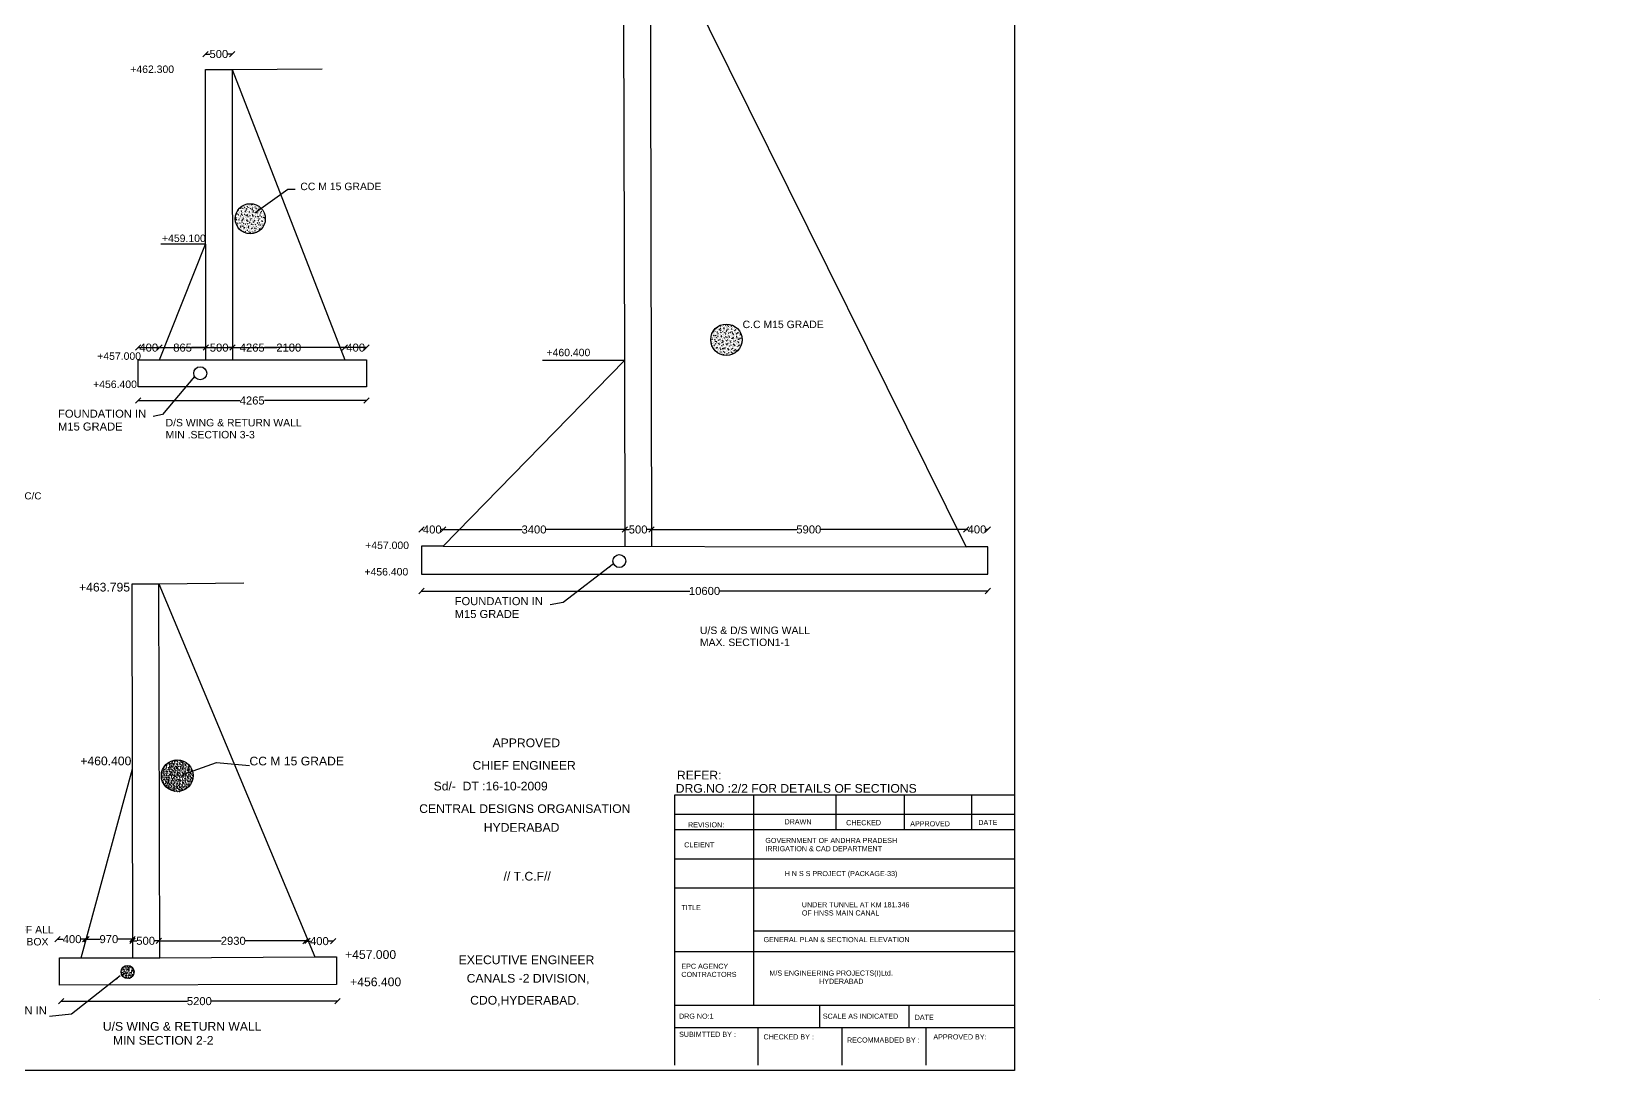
# Model space of a CAD drawing. Header units: metres. Extents: x 6750 to 74674, y 4354 to 36883.
# Drawn here: x 45380 to 74674, y 4354 to 23764 of the extents above; entities that cross this region are included whole.
import ezdxf

# ---------------------------------------------------------------- set-up
doc = ezdxf.new("R2010")
doc.units = ezdxf.units.M
doc.header["$MEASUREMENT"] = 0
doc.layers.add('DRAWING', color=2, linetype='Continuous')
doc.layers.add('TEXT', color=255, linetype='Continuous')
doc.styles.get("Standard").update_dxf_attribs({"font": 'arial.ttf'})
doc.dimstyles.get("Standard").update_dxf_attribs({"dimtxt": 150, "dimasz": 100, "dimexe": 0.18, "dimexo": 0.0625, "dimgap": 0.09, "dimtad": 0, "dimtih": 1, "dimtoh": 1, "dimdec": 0, "dimzin": 0, "dimdsep": 46, "dimtxsty": 'Standard', "dimblk": 'OBLIQUE', "dimcen": 0, "dimse1": 1, "dimse2": 1, "dimadec": 0, "dimazin": 0, "dimtfac": 1, "dimtdec": 0, "dimtofl": 0, "dimtmove": 0, "dimatfit": 3, "dimfxl": 1, "dimtolj": 1, "dimtzin": 0, "dimarcsym": 0})
pattern_1 = [(50, (0, 0), (71.72602, -6.275213), [7.5, -82.5]), (355, (0, 0), (-13.87513, 75.21921), [6, -66]), (100.45144, (5.98, -0.52), (57.850885, 68.944), [6.37402, -70.11421]), (46.1842, (0, 20), (106.72413, -16.55193), [11.25, -123.75]), (96.63564, (8.89, 18.62), (93.4662, 97.41186), [9.56103, -105.17138]), (351.18416, (0, 20), (93.4662, 97.41186), [9, -99]), (21, (10, 15), (59.690705, -40.26189), [7.5, -82.5]), (326, (10, 15), (24.33153, 72.515005), [6, -66]), (71.45144, (14.974, 11.645), (84.02224, 32.253115), [6.37402, -70.11421]), (37.5, (0, 0), (1.215986, 33.289385), [0, -65.2, 0, -67, 0, -66.25]), (7.5, (0, 0), (26.306954, 39.441171), [0, -38.2, 0, -63.7, 0, -25.25]), (327.5, (-22.3, 0), (53.382244, -2.255487), [0, -25, 0, -78, 0, -103.5]), (317.5, (-32.3, 0), (58.318617, 10.010498), [0, -32.5, 0, -51.8, 0, -73.5])]

# ---------------------------------------------------------------- blocks, each defined once
blk = doc.blocks.new('_Oblique')
at = {"color": 0, "linetype": 'ByBlock', "lineweight": -2}
blk.add_line((-0.5, -0.5), (0.5, 0.5), dxfattribs=at)
blk = doc.blocks.new('*D45')
at = {"layer": 'Defpoints', "color": 0, "transparency": 16777216}
for p in [(49132, 23341), (48633, 23052), (49132, 23052)]:
    blk.add_point(p, dxfattribs=at)
at = {"layer": 'TEXT', "color": 0, "lineweight": -2, "transparency": 16777216}
for p, q in [((48633, 23341), (48717, 23341)), ((49132, 23341), (49048, 23341))]:
    blk.add_line(p, q, dxfattribs=at)
at = {"layer": 'TEXT', "color": 0, "lineweight": -2, "transparency": 16777216, "xscale": 100, "yscale": 100, "zscale": 100, "rotation": 180}
blk.add_blockref('_Oblique', (48633, 23341), dxfattribs=at)
at = {"layer": 'TEXT', "color": 0, "lineweight": -2, "transparency": 16777216, "xscale": 100, "yscale": 100, "zscale": 100}
blk.add_blockref('_Oblique', (49132, 23341), dxfattribs=at)
at = {"layer": 'TEXT', "color": 0, "transparency": 16777216, "insert": (48882, 23341), "char_height": 150, "attachment_point": 5}
blk.add_mtext('\\A1;500', dxfattribs=at)
blk = doc.blocks.new('*D46')
at = {"layer": 'Defpoints', "color": 0, "transparency": 16777216}
for p in [(47373, 17627), (47773, 17857), (47773, 17627)]:
    blk.add_point(p, dxfattribs=at)
at = {"layer": 'TEXT', "color": 0, "lineweight": -2, "transparency": 16777216}
for p, q in [((47373, 17857), (47404, 17857)), ((47773, 17857), (47741, 17857))]:
    blk.add_line(p, q, dxfattribs=at)
at = {"layer": 'TEXT', "color": 0, "lineweight": -2, "transparency": 16777216, "xscale": 100, "yscale": 100, "zscale": 100, "rotation": 180}
blk.add_blockref('_Oblique', (47373, 17857), dxfattribs=at)
at = {"layer": 'TEXT', "color": 0, "lineweight": -2, "transparency": 16777216, "xscale": 100, "yscale": 100, "zscale": 100}
blk.add_blockref('_Oblique', (47773, 17857), dxfattribs=at)
at = {"layer": 'TEXT', "color": 0, "transparency": 16777216, "insert": (47573, 17857), "char_height": 150, "attachment_point": 5}
blk.add_mtext('\\A1;400', dxfattribs=at)
blk = doc.blocks.new('*D47')
at = {"layer": 'Defpoints', "color": 0, "transparency": 16777216}
for p in [(47773, 17627), (48638, 17857), (48638, 17627)]:
    blk.add_point(p, dxfattribs=at)
at = {"layer": 'TEXT', "color": 0, "lineweight": -2, "transparency": 16777216}
for p, q in [((47773, 17857), (48039, 17857)), ((48638, 17857), (48372, 17857))]:
    blk.add_line(p, q, dxfattribs=at)
at = {"layer": 'TEXT', "color": 0, "lineweight": -2, "transparency": 16777216, "xscale": 100, "yscale": 100, "zscale": 100, "rotation": 180}
blk.add_blockref('_Oblique', (47773, 17857), dxfattribs=at)
at = {"layer": 'TEXT', "color": 0, "lineweight": -2, "transparency": 16777216, "xscale": 100, "yscale": 100, "zscale": 100}
blk.add_blockref('_Oblique', (48638, 17857), dxfattribs=at)
at = {"layer": 'TEXT', "color": 0, "transparency": 16777216, "insert": (48205, 17857), "char_height": 150, "attachment_point": 5}
blk.add_mtext('\\A1;865', dxfattribs=at)
blk = doc.blocks.new('*D48')
at = {"layer": 'Defpoints', "color": 0, "transparency": 16777216}
for p in [(48638, 17627), (49138, 17857), (49138, 17627)]:
    blk.add_point(p, dxfattribs=at)
at = {"layer": 'TEXT', "color": 0, "lineweight": -2, "transparency": 16777216}
for p, q in [((48638, 17857), (48722, 17857)), ((49138, 17857), (49053, 17857))]:
    blk.add_line(p, q, dxfattribs=at)
at = {"layer": 'TEXT', "color": 0, "lineweight": -2, "transparency": 16777216, "xscale": 100, "yscale": 100, "zscale": 100, "rotation": 180}
blk.add_blockref('_Oblique', (48638, 17857), dxfattribs=at)
at = {"layer": 'TEXT', "color": 0, "lineweight": -2, "transparency": 16777216, "xscale": 100, "yscale": 100, "zscale": 100}
blk.add_blockref('_Oblique', (49138, 17857), dxfattribs=at)
at = {"layer": 'TEXT', "color": 0, "transparency": 16777216, "insert": (48888, 17857), "char_height": 150, "attachment_point": 5}
blk.add_mtext('\\A1;500', dxfattribs=at)
blk = doc.blocks.new('*D49')
at = {"layer": 'Defpoints', "color": 0, "transparency": 16777216}
for p in [(49138, 17627), (51238, 17857), (51238, 17627)]:
    blk.add_point(p, dxfattribs=at)
at = {"layer": 'TEXT', "color": 0, "lineweight": -2, "transparency": 16777216}
for p, q in [((49138, 17857), (49963, 17857)), ((51238, 17857), (50413, 17857))]:
    blk.add_line(p, q, dxfattribs=at)
at = {"layer": 'TEXT', "color": 0, "lineweight": -2, "transparency": 16777216, "xscale": 100, "yscale": 100, "zscale": 100, "rotation": 180}
blk.add_blockref('_Oblique', (49138, 17857), dxfattribs=at)
at = {"layer": 'TEXT', "color": 0, "lineweight": -2, "transparency": 16777216, "xscale": 100, "yscale": 100, "zscale": 100}
blk.add_blockref('_Oblique', (51238, 17857), dxfattribs=at)
at = {"layer": 'TEXT', "color": 0, "transparency": 16777216, "insert": (50188, 17857), "char_height": 150, "attachment_point": 5}
blk.add_mtext('\\A1;2100', dxfattribs=at)
blk = doc.blocks.new('*D50')
at = {"layer": 'Defpoints', "color": 0, "transparency": 16777216}
for p in [(51238, 17627), (51638, 17857), (51638, 17627)]:
    blk.add_point(p, dxfattribs=at)
at = {"layer": 'TEXT', "color": 0, "lineweight": -2, "transparency": 16777216}
for p, q in [((51238, 17857), (51269, 17857)), ((51638, 17857), (51606, 17857))]:
    blk.add_line(p, q, dxfattribs=at)
at = {"layer": 'TEXT', "color": 0, "lineweight": -2, "transparency": 16777216, "xscale": 100, "yscale": 100, "zscale": 100, "rotation": 180}
blk.add_blockref('_Oblique', (51238, 17857), dxfattribs=at)
at = {"layer": 'TEXT', "color": 0, "lineweight": -2, "transparency": 16777216, "xscale": 100, "yscale": 100, "zscale": 100}
blk.add_blockref('_Oblique', (51638, 17857), dxfattribs=at)
at = {"layer": 'TEXT', "color": 0, "transparency": 16777216, "insert": (51438, 17857), "char_height": 150, "attachment_point": 5}
blk.add_mtext('\\A1;400', dxfattribs=at)
blk = doc.blocks.new('*D51')
at = {"layer": 'Defpoints', "color": 0, "transparency": 16777216}
for p in [(47373, 17857), (51638, 17627), (47373, 17125)]:
    blk.add_point(p, dxfattribs=at)
at = {"layer": 'TEXT', "color": 0, "lineweight": -2, "transparency": 16777216}
for p, q in [((47373, 17857), (49278, 17857)), ((51638, 17857), (49733, 17857))]:
    blk.add_line(p, q, dxfattribs=at)
at = {"layer": 'TEXT', "color": 0, "lineweight": -2, "transparency": 16777216, "xscale": 100, "yscale": 100, "zscale": 100, "rotation": 180}
blk.add_blockref('_Oblique', (47373, 17857), dxfattribs=at)
at = {"layer": 'TEXT', "color": 0, "lineweight": -2, "transparency": 16777216, "xscale": 100, "yscale": 100, "zscale": 100}
blk.add_blockref('_Oblique', (51638, 17857), dxfattribs=at)
at = {"layer": 'TEXT', "color": 0, "transparency": 16777216, "insert": (49505, 17857), "char_height": 150, "attachment_point": 5}
blk.add_mtext('\\A1;4265', dxfattribs=at)
blk = doc.blocks.new('*D52')
at = {"layer": 'Defpoints', "color": 0, "transparency": 16777216}
for p in [(47373, 17125), (51638, 17125), (51638, 16869)]:
    blk.add_point(p, dxfattribs=at)
at = {"layer": 'TEXT', "color": 0, "lineweight": -2, "transparency": 16777216}
for p, q in [((47373, 16869), (49278, 16869)), ((51638, 16869), (49733, 16869))]:
    blk.add_line(p, q, dxfattribs=at)
at = {"layer": 'TEXT', "color": 0, "lineweight": -2, "transparency": 16777216, "xscale": 100, "yscale": 100, "zscale": 100, "rotation": 180}
blk.add_blockref('_Oblique', (47373, 16869), dxfattribs=at)
at = {"layer": 'TEXT', "color": 0, "lineweight": -2, "transparency": 16777216, "xscale": 100, "yscale": 100, "zscale": 100}
blk.add_blockref('_Oblique', (51638, 16869), dxfattribs=at)
at = {"layer": 'TEXT', "color": 0, "transparency": 16777216, "insert": (49505, 16869), "char_height": 150, "attachment_point": 5}
blk.add_mtext('\\A1;4265', dxfattribs=at)
blk = doc.blocks.new('*D54')
at = {"layer": 'Defpoints', "color": 0, "transparency": 16777216}
for p in [(53072, 14460), (52666, 14147), (53072, 14147)]:
    blk.add_point(p, dxfattribs=at)
at = {"layer": 'TEXT', "color": 0, "lineweight": -2, "transparency": 16777216}
for p, q in [((52666, 14460), (52700, 14460)), ((53072, 14460), (53038, 14460))]:
    blk.add_line(p, q, dxfattribs=at)
at = {"layer": 'TEXT', "color": 0, "lineweight": -2, "transparency": 16777216, "xscale": 100, "yscale": 100, "zscale": 100, "rotation": 180}
blk.add_blockref('_Oblique', (52666, 14460), dxfattribs=at)
at = {"layer": 'TEXT', "color": 0, "lineweight": -2, "transparency": 16777216, "xscale": 100, "yscale": 100, "zscale": 100}
blk.add_blockref('_Oblique', (53072, 14460), dxfattribs=at)
at = {"layer": 'TEXT', "color": 0, "transparency": 16777216, "insert": (52869, 14460), "char_height": 150, "attachment_point": 5}
blk.add_mtext('\\A1;400', dxfattribs=at)
blk = doc.blocks.new('*D55')
at = {"layer": 'Defpoints', "color": 0, "transparency": 16777216}
for p in [(53072, 14460), (56465, 14466), (56465, 14460)]:
    blk.add_point(p, dxfattribs=at)
at = {"layer": 'TEXT', "color": 0, "lineweight": -2, "transparency": 16777216}
for p, q in [((53072, 14460), (54545, 14460)), ((56465, 14460), (54993, 14460))]:
    blk.add_line(p, q, dxfattribs=at)
at = {"layer": 'TEXT', "color": 0, "lineweight": -2, "transparency": 16777216, "xscale": 100, "yscale": 100, "zscale": 100, "rotation": 180}
blk.add_blockref('_Oblique', (53072, 14460), dxfattribs=at)
at = {"layer": 'TEXT', "color": 0, "lineweight": -2, "transparency": 16777216, "xscale": 100, "yscale": 100, "zscale": 100}
blk.add_blockref('_Oblique', (56465, 14460), dxfattribs=at)
at = {"layer": 'TEXT', "color": 0, "transparency": 16777216, "insert": (54769, 14460), "char_height": 150, "attachment_point": 5}
blk.add_mtext('\\A1;3400', dxfattribs=at)
blk = doc.blocks.new('*D56')
at = {"layer": 'Defpoints', "color": 0, "transparency": 16777216}
for p in [(56465, 14460), (56963, 14461), (56963, 14460)]:
    blk.add_point(p, dxfattribs=at)
at = {"layer": 'TEXT', "color": 0, "lineweight": -2, "transparency": 16777216}
for p, q in [((56465, 14460), (56549, 14460)), ((56963, 14460), (56880, 14460))]:
    blk.add_line(p, q, dxfattribs=at)
at = {"layer": 'TEXT', "color": 0, "lineweight": -2, "transparency": 16777216, "xscale": 100, "yscale": 100, "zscale": 100, "rotation": 180}
blk.add_blockref('_Oblique', (56465, 14460), dxfattribs=at)
at = {"layer": 'TEXT', "color": 0, "lineweight": -2, "transparency": 16777216, "xscale": 100, "yscale": 100, "zscale": 100}
blk.add_blockref('_Oblique', (56963, 14460), dxfattribs=at)
at = {"layer": 'TEXT', "color": 0, "transparency": 16777216, "insert": (56714, 14460), "char_height": 150, "attachment_point": 5}
blk.add_mtext('\\A1;500', dxfattribs=at)
blk = doc.blocks.new('*D57')
at = {"layer": 'Defpoints', "color": 0, "transparency": 16777216}
for p in [(56963, 14461), (62841, 14461), (62841, 14461)]:
    blk.add_point(p, dxfattribs=at)
at = {"layer": 'TEXT', "color": 0, "lineweight": -2, "transparency": 16777216}
for p, q in [((56963, 14461), (59678, 14461)), ((62841, 14461), (60126, 14461))]:
    blk.add_line(p, q, dxfattribs=at)
at = {"layer": 'TEXT', "color": 0, "lineweight": -2, "transparency": 16777216, "xscale": 100, "yscale": 100, "zscale": 100, "rotation": 180}
blk.add_blockref('_Oblique', (56963, 14461), dxfattribs=at)
at = {"layer": 'TEXT', "color": 0, "lineweight": -2, "transparency": 16777216, "xscale": 100, "yscale": 100, "zscale": 100}
blk.add_blockref('_Oblique', (62841, 14461), dxfattribs=at)
at = {"layer": 'TEXT', "color": 0, "transparency": 16777216, "insert": (59902, 14461), "char_height": 150, "attachment_point": 5}
blk.add_mtext('\\A1;5900', dxfattribs=at)
blk = doc.blocks.new('*D58')
at = {"layer": 'Defpoints', "color": 0, "transparency": 16777216}
for p in [(62841, 14461), (63245, 14461), (63245, 14461)]:
    blk.add_point(p, dxfattribs=at)
at = {"layer": 'TEXT', "color": 0, "lineweight": -2, "transparency": 16777216}
for p, q in [((62841, 14461), (62875, 14461)), ((63245, 14461), (63212, 14461))]:
    blk.add_line(p, q, dxfattribs=at)
at = {"layer": 'TEXT', "color": 0, "lineweight": -2, "transparency": 16777216, "xscale": 100, "yscale": 100, "zscale": 100, "rotation": 180}
blk.add_blockref('_Oblique', (62841, 14461), dxfattribs=at)
at = {"layer": 'TEXT', "color": 0, "lineweight": -2, "transparency": 16777216, "xscale": 100, "yscale": 100, "zscale": 100}
blk.add_blockref('_Oblique', (63245, 14461), dxfattribs=at)
at = {"layer": 'TEXT', "color": 0, "transparency": 16777216, "insert": (63043, 14461), "char_height": 150, "attachment_point": 5}
blk.add_mtext('\\A1;400', dxfattribs=at)
blk = doc.blocks.new('*D59')
at = {"layer": 'Defpoints', "color": 0, "transparency": 16777216}
for p in [(52666, 13626), (63245, 13626), (63245, 13312)]:
    blk.add_point(p, dxfattribs=at)
at = {"layer": 'TEXT', "color": 0, "lineweight": -2, "transparency": 16777216}
for p, q in [((52666, 13312), (57680, 13312)), ((63245, 13312), (58230, 13312))]:
    blk.add_line(p, q, dxfattribs=at)
at = {"layer": 'TEXT', "color": 0, "lineweight": -2, "transparency": 16777216, "xscale": 100, "yscale": 100, "zscale": 100, "rotation": 180}
blk.add_blockref('_Oblique', (52666, 13312), dxfattribs=at)
at = {"layer": 'TEXT', "color": 0, "lineweight": -2, "transparency": 16777216, "xscale": 100, "yscale": 100, "zscale": 100}
blk.add_blockref('_Oblique', (63245, 13312), dxfattribs=at)
at = {"layer": 'TEXT', "color": 0, "transparency": 16777216, "insert": (57955, 13312), "char_height": 150, "attachment_point": 5}
blk.add_mtext('\\A1;10600', dxfattribs=at)
blk = doc.blocks.new('*D90')
at = {"layer": 'Defpoints', "color": 0, "transparency": 16777216}
for p in [(45870, 6766), (46412, 6809), (46412, 6766)]:
    blk.add_point(p, dxfattribs=at)
at = {"layer": 'TEXT', "color": 0, "lineweight": -2, "transparency": 16777216}
for p, q in [((45870, 6809), (45973, 6809)), ((46412, 6809), (46310, 6809))]:
    blk.add_line(p, q, dxfattribs=at)
at = {"layer": 'TEXT', "color": 0, "lineweight": -2, "transparency": 16777216, "xscale": 100, "yscale": 100, "zscale": 100, "rotation": 180}
blk.add_blockref('_Oblique', (45870, 6809), dxfattribs=at)
at = {"layer": 'TEXT', "color": 0, "lineweight": -2, "transparency": 16777216, "xscale": 100, "yscale": 100, "zscale": 100}
blk.add_blockref('_Oblique', (46412, 6809), dxfattribs=at)
at = {"layer": 'TEXT', "color": 0, "transparency": 16777216, "insert": (46141, 6809), "char_height": 150, "attachment_point": 5}
blk.add_mtext('\\A1;400', dxfattribs=at)
blk = doc.blocks.new('*D91')
at = {"layer": 'Defpoints', "color": 0, "transparency": 16777216}
for p in [(46388, 6803), (47269, 6809), (47269, 6803)]:
    blk.add_point(p, dxfattribs=at)
at = {"layer": 'TEXT', "color": 0, "lineweight": -2, "transparency": 16777216}
for p, q in [((46388, 6809), (46663, 6809)), ((47269, 6809), (46994, 6809))]:
    blk.add_line(p, q, dxfattribs=at)
at = {"layer": 'TEXT', "color": 0, "lineweight": -2, "transparency": 16777216, "xscale": 100, "yscale": 100, "zscale": 100, "rotation": 180}
blk.add_blockref('_Oblique', (46388, 6809), dxfattribs=at)
at = {"layer": 'TEXT', "color": 0, "lineweight": -2, "transparency": 16777216, "xscale": 100, "yscale": 100, "zscale": 100}
blk.add_blockref('_Oblique', (47269, 6809), dxfattribs=at)
at = {"layer": 'TEXT', "color": 0, "transparency": 16777216, "insert": (46828, 6809), "char_height": 150, "attachment_point": 5}
blk.add_mtext('\\A1;970', dxfattribs=at)
blk = doc.blocks.new('*D92')
at = {"layer": 'Defpoints', "color": 0, "transparency": 16777216}
for p in [(47269, 6809), (47762, 6809), (47762, 6778)]:
    blk.add_point(p, dxfattribs=at)
at = {"layer": 'TEXT', "color": 0, "lineweight": -2, "transparency": 16777216}
for p, q in [((47269, 6778), (47350, 6778)), ((47762, 6778), (47681, 6778))]:
    blk.add_line(p, q, dxfattribs=at)
at = {"layer": 'TEXT', "color": 0, "lineweight": -2, "transparency": 16777216, "xscale": 100, "yscale": 100, "zscale": 100, "rotation": 180}
blk.add_blockref('_Oblique', (47269, 6778), dxfattribs=at)
at = {"layer": 'TEXT', "color": 0, "lineweight": -2, "transparency": 16777216, "xscale": 100, "yscale": 100, "zscale": 100}
blk.add_blockref('_Oblique', (47762, 6778), dxfattribs=at)
at = {"layer": 'TEXT', "color": 0, "transparency": 16777216, "insert": (47515, 6778), "char_height": 150, "attachment_point": 5}
blk.add_mtext('\\A1;500', dxfattribs=at)
blk = doc.blocks.new('*D93')
at = {"layer": 'Defpoints', "color": 0, "transparency": 16777216}
for p in [(47762, 6778), (50541, 6778), (50541, 6778)]:
    blk.add_point(p, dxfattribs=at)
at = {"layer": 'TEXT', "color": 0, "lineweight": -2, "transparency": 16777216}
for p, q in [((47762, 6778), (48926, 6778)), ((50541, 6778), (49376, 6778))]:
    blk.add_line(p, q, dxfattribs=at)
at = {"layer": 'TEXT', "color": 0, "lineweight": -2, "transparency": 16777216, "xscale": 100, "yscale": 100, "zscale": 100, "rotation": 180}
blk.add_blockref('_Oblique', (47762, 6778), dxfattribs=at)
at = {"layer": 'TEXT', "color": 0, "lineweight": -2, "transparency": 16777216, "xscale": 100, "yscale": 100, "zscale": 100}
blk.add_blockref('_Oblique', (50541, 6778), dxfattribs=at)
at = {"layer": 'TEXT', "color": 0, "transparency": 16777216, "insert": (49151, 6778), "char_height": 150, "attachment_point": 5}
blk.add_mtext('\\A1;2930', dxfattribs=at)
blk = doc.blocks.new('*D94')
at = {"layer": 'Defpoints', "color": 0, "transparency": 16777216}
for p in [(50501, 6790), (51019, 6790), (51019, 6772)]:
    blk.add_point(p, dxfattribs=at)
at = {"layer": 'TEXT', "color": 0, "lineweight": -2, "transparency": 16777216}
for p, q in [((50501, 6772), (50592, 6772)), ((51019, 6772), (50929, 6772))]:
    blk.add_line(p, q, dxfattribs=at)
at = {"layer": 'TEXT', "color": 0, "lineweight": -2, "transparency": 16777216, "xscale": 100, "yscale": 100, "zscale": 100, "rotation": 180}
blk.add_blockref('_Oblique', (50501, 6772), dxfattribs=at)
at = {"layer": 'TEXT', "color": 0, "lineweight": -2, "transparency": 16777216, "xscale": 100, "yscale": 100, "zscale": 100}
blk.add_blockref('_Oblique', (51019, 6772), dxfattribs=at)
at = {"layer": 'TEXT', "color": 0, "transparency": 16777216, "insert": (50760, 6772), "char_height": 150, "attachment_point": 5}
blk.add_mtext('\\A1;400', dxfattribs=at)
blk = doc.blocks.new('*D95')
at = {"layer": 'Defpoints', "color": 0, "transparency": 16777216}
for p in [(45939, 5663), (45939, 5651), (51096, 5663)]:
    blk.add_point(p, dxfattribs=at)
at = {"layer": 'TEXT', "color": 0, "lineweight": -2, "transparency": 16777216}
for p, q in [((45939, 5651), (48294, 5651)), ((51096, 5651), (48741, 5651))]:
    blk.add_line(p, q, dxfattribs=at)
at = {"layer": 'TEXT', "color": 0, "lineweight": -2, "transparency": 16777216, "xscale": 100, "yscale": 100, "zscale": 100, "rotation": 180}
blk.add_blockref('_Oblique', (45939, 5651), dxfattribs=at)
at = {"layer": 'TEXT', "color": 0, "lineweight": -2, "transparency": 16777216, "xscale": 100, "yscale": 100, "zscale": 100}
blk.add_blockref('_Oblique', (51096, 5651), dxfattribs=at)
at = {"layer": 'TEXT', "color": 0, "transparency": 16777216, "insert": (48518, 5651), "char_height": 150, "attachment_point": 5}
blk.add_mtext('\\A1;5200', dxfattribs=at)

msp = doc.modelspace()

# ---------------------------------------------------------------- hatches: boundary and pattern name
at = {"layer": 'TEXT'}
h = msp.add_hatch(dxfattribs=at)
h.set_pattern_fill('AR-CONC', color=256, scale=10)
h.set_pattern_definition(pattern_1)
h.paths.add_polyline_path([(49187.3, 20264.4, 1), (49750.3, 20264.4, 1)])
h = msp.add_hatch(dxfattribs=at)
h.set_pattern_fill('AR-CONC', color=256, scale=10)
h.set_pattern_definition(pattern_1)
h.paths.add_polyline_path([(58654.8, 18005.2, 1), (58070.3, 18005.2, 1)])
h = msp.add_hatch(dxfattribs=at)
h.set_pattern_fill('AR-CONC', color=256, scale=10)
h.set_pattern_definition(pattern_1)
h.paths.add_polyline_path([(48401.4, 9863.1, 1), (47808, 9863.1, 1)])
h = msp.add_hatch(dxfattribs=at)
h.set_pattern_fill('AR-CONC', color=256, scale=10)
h.set_pattern_definition(pattern_1)
h.paths.add_polyline_path([(47300.7, 6196.9, 1), (47054.9, 6196.9, 1)])

# ---------------------------------------------------------------- linework, layer by layer
at = {"layer": 'DRAWING'}
for points in [[(63744.8, 9497.5), (57392.6, 9497.5), (57392.6, 4455.9)], [(58871.2, 9497.5), (58871.2, 5573.6)], [(57392.6, 9141.4), (63744.8, 9141.4)], [(57392.6, 8855.1), (63744.8, 8855.1)], [(57392.6, 8308.1), (63744.8, 8308.1)], [(57392.6, 7765.7), (63744.8, 7765.7)], [(58871.2, 6965.8), (63744.8, 6965.8)], [(57392.6, 6578), (63744.8, 6578)], [(57392.6, 5573.6), (63744.8, 5573.6)], [(60106.2, 5161.7), (60106.2, 5573.6)], [(61770.2, 5573.6), (61770.2, 5161.7)], [(57392.6, 5161.7), (63744.8, 5161.7)], [(58950.1, 5161.7), (58950.1, 4455.9)], [(60518.2, 5161.7), (60518.2, 4455.9)], [(62091.2, 5161.7), (62091.2, 4455.9)]]:
    msp.add_lwpolyline(points, dxfattribs=at)
at = {"layer": 'TEXT'}
msp.add_lwpolyline([(19010.9, 36883), (63744.8, 36883), (63744.8, 4353.9), (19010.9, 4353.9)], close=True, dxfattribs=at)
for points in [[(56436.1, 26050.1), (56460, 17617.4), (53072.2, 14146.8), (52665.8, 14146.8), (52665.8, 13625.5), (63245, 13625.5), (63245, 14140), (62843.4, 14140), (56939.4, 26048.8), (56436.1, 26047.4)], [(56939.4, 26048.8), (56963.4, 14146.3)], [(47772.9, 17627.1), (48633.1, 19787.7), (48633.1, 23052.2), (49131.7, 23052.2), (51237.9, 17627.1)], [(49131.7, 23052.2), (50812.9, 23062.7)], [(49131.7, 23052.2), (49137.9, 17627.1)], [(48633.1, 19787.7), (47799.1, 19787.7)], [(48633.1, 19787.7), (48633.1, 17627.1)], [(47372.9, 17627.1), (47772.9, 17627.1), (48637.9, 17627.1), (49137.9, 17627.1), (51237.9, 17627.1), (51637.9, 17627.1), (51637.9, 17125.3), (47372.9, 17125.3), (47372.9, 17627.1)], [(56460, 17617.4), (54926.6, 17617.4)], [(56460, 17617.4), (56466, 14148.2)], [(53072.2, 14146.8), (62843.4, 14140)], [(47263.3, 13447.3), (47760.9, 13447.3), (50678, 6477.1), (51082.2, 6477.1), (51082.2, 5963.2), (45904.2, 5950.9), (45904.2, 6458.8), (46307.8, 6458.8), (47272.5, 9991.9), (47263.3, 13447.3)], [(47760.9, 13447.3), (49351.9, 13462.9)], [(47777.8, 6458.8), (47760.9, 13447.3)], [(47277.8, 6458.8), (47272.5, 9991.9)], [(60407.8, 9497.5), (60407.8, 8859.9)], [(61680.4, 9497.5), (61680.4, 8859.9)], [(62943.4, 9497.5), (62943.4, 8859.9)], [(46307.8, 6458.8), (47277.8, 6458.8), (47777.8, 6458.8), (50678, 6477.1)]]:
    msp.add_lwpolyline(points, dxfattribs=at)
for centre, radius in [((49468.8, 20264.4), 281.5), ((58362.6, 18005.2), 292.2), ((48533.9, 17378), 121.6), ((56362.5, 13870.7), 120.3), ((48104.7, 9863.1), 296.7), ((47177.8, 6196.9), 122.9)]:
    msp.add_circle(centre, radius, dxfattribs=at)

# ---------------------------------------------------------------- texts
at = {"layer": 'DRAWING'}
for s, height, p in [('REVISION:', 95.51, (57646.8, 8897.1)), ('DRAWN', 95.51, (59448.6, 8954)), ('CHECKED', 95.51, (60599, 8937.2)), ('APPROVED', 95.51, (61796.6, 8916.7)), ('DATE', 95.51, (63068.9, 8940.7)), ('CLEIENT', 95.51, (57574.3, 8523.5)), ('GOVERNMENT OF ANDHRA PRADESH ', 95.509, (59090.6, 8605.2)), ('IRRIGATION & CAD DEPARTMENT  ', 95.509, (59090.6, 8451.7)), ('H N S S PROJECT (PACKAGE-33)', 95.509, (59451.6, 7987.1)), ('TITLE', 95.51, (57522, 7351.5)), ('OF HNSS MAIN CANAL', 95.509, (59772.5, 7251.3)), ('UNDER TUNNEL AT KM 181.346', 95.509, (59772.5, 7404.7)), ('GENERAL PLAN & SECTIONAL ELEVATION ', 95.509, (59055.7, 6753.8)), ('CONTRACTORS', 95.509, (57522, 6102.8)), ('EPC AGENCY', 95.51, (57522, 6256.2)), ('M/S ENGINEERING PROJECTS(I)Ltd.', 95.509, (59166.7, 6128.4)), ('                         HYDERABAD', 95.509, (59166.7, 5975)), ('DRG NO:1', 95.51, (57478.2, 5323.7)), ('SCALE AS INDICATED', 95.509, (60164.6, 5323.4)), ('DATE', 95.51, (61880.5, 5301.9)), ('SUBIMTTED BY :', 95.509, (57479.6, 4985.1)), ('CHECKED BY :', 95.509, (59055.6, 4936.7)), ('APPROVED BY:', 95.509, (62229.2, 4936.7)), ('RECOMMABDED BY :', 95.509, (60615.5, 4877.6))]:
    msp.add_text(s, height=height, dxfattribs=at).set_placement(p)
at = {"layer": 'TEXT'}
for s, height, p in [('+462.300', 139.45, (47228.4, 22987.2)), ('CC M 15 GRADE ', 139.446, (50403.8, 20798.8)), ('+459.100', 139.45, (47820.2, 19830.1)), ('C.C M15 GRADE', 139.446, (58665.4, 18222)), ('+457.000', 139.45, (46610.9, 17629.7)), ('+460.400', 139.45, (55002.9, 17696.9)), ('+456.400', 139.45, (46533.9, 17103.6)), ('FOUNDATION IN', 149.461, (45878.4, 16549.1)), ('M15 GRADE', 149.46, (45878.4, 16309)), ('D/S WING & RETURN WALL ', 139.446, (47887.2, 16386.6)), ('MIN .SECTION 3-3 ', 139.446, (47887.2, 16162.5)), ('20Ø @ 110 C/C', 132.311, (44251.5, 15022.6)), ('+457.000', 139.45, (51616.7, 14095.9)), ('+456.400', 139.45, (51602.2, 13601.6)), ('+463.795', 162.43, (46271, 13302.6)), ('FOUNDATION IN', 149.461, (53287.8, 13047.7)), ('M15 GRADE', 149.46, (53287.8, 12807.6)), ('U/S & D/S WING WALL ', 139.446, (57868.8, 12507.7)), ('MAX. SECTION1-1', 139.446, (57868.8, 12283.7)), ('APPROVED ', 162.43, (53995.8, 10395.1)), ('+460.400', 162.43, (46295.2, 10056.9)), ('CC M 15 GRADE', 162.429, (49453.9, 10054.7)), ('CHIEF ENGINEER', 162.429, (53620.8, 9973.6)), ('Sd/-  DT :16-10-2009', 162.429, (52894.3, 9587.3)), ('DRG.NO :2/2 FOR DETAILS OF SECTIONS ', 162.429, (57416.9, 9544.4)), ('REFER:', 162.43, (57439.4, 9791.8)), ('CENTRAL DESIGNS ORGANISATION', 162.429, (52624.7, 9165.8)), ('HYDERABAD', 162.43, (53831.8, 8814.6)), ('// T.C.F//', 162.43, (54200.4, 7903.9)), ('RCC CUT OFF ALL', 139.446, (44076.3, 6916.4)), ('ROUND THE BOX', 139.446, (44076.3, 6692.4)), ('+457.000', 162.43, (51240.8, 6440.7)), ('EXECUTIVE ENGINEER', 162.429, (53362.2, 6342.3)), ('CANALS -2 DIVISION,', 162.429, (53511.6, 5997.2)), ('+456.400', 162.43, (51335.3, 5930.6)), ('CDO,HYDERABAD.', 162.429, (53577, 5586.8)), ('SD/-DT.16-10-2009', 1.532, (74655.6, 5688.3)), ('FOUNDATION IN', 149.461, (44022.9, 5402.5)), ('U/S WING & RETURN WALL', 162.429, (46715.6, 5099.5)), ('   MIN SECTION 2-2', 162.429, (46715.6, 4838.5))]:
    msp.add_text(s, height=height, dxfattribs=at).set_placement(p)

# ---------------------------------------------------------------- dimensions: what is measured, and where the dimension line sits
for base, p1, p2, text, picture, middle in [((49131.7, 23340.5), (48633.1, 23052.2), (49131.7, 23052.2), '500', '*D45', (48882.4, 23340.5)), ((53072.2, 14459.8), (52665.8, 14146.8), (53072.2, 14146.8), '400', '*D54', (52869, 14459.8)), ((56465.4, 14459.8), (53072.2, 14459.8), (56465.4, 14465.6), '3400', '*D55', (54768.8, 14459.8)), ((56962.8, 14459.8), (56465.4, 14459.8), (56962.8, 14460.8), '500', '*D56', (56714.1, 14459.8)), ((62841.3, 14460.8), (56962.8, 14460.8), (62841.3, 14460.8), '5900', '*D57', (59902, 14460.8)), ((63245, 14460.8), (62841.3, 14460.8), (63245, 14460.8), '400', '*D58', (63043.1, 14460.8)), ((63245, 13311.9), (52665.8, 13625.5), (63245, 13625.5), '10600', '*D59', (57955.4, 13311.9)), ((46412.2, 6809), (45870, 6765.9), (46412.2, 6765.9), '400', '*D90', (46141.1, 6809)), ((47268.7, 6809), (46387.6, 6802.9), (47268.7, 6802.9), '970', '*D91', (46828.2, 6809)), ((47761.7, 6778.2), (47268.7, 6809), (47761.7, 6809), '500', '*D92', (47515.2, 6778.2)), ((50540.7, 6778.2), (47761.7, 6778.2), (50540.7, 6778.2), '2930', '*D93', (49151.2, 6778.2)), ((51018.9, 6771.8), (50501.3, 6790.3), (51018.9, 6790.3), '400', '*D94', (50760.1, 6771.8)), ((45938.8, 5650.8), (51096.3, 5663.1), (45938.8, 5663.1), '5200', '*D95', (48517.5, 5650.8))]:
    dim = msp.add_linear_dim(base=base, p1=p1, p2=p2, text=text, dimstyle='Standard', dxfattribs=at)
    dim.commit()
    dim.dimension.update_dxf_attribs({"geometry": picture, "text_midpoint": middle})
for base, p1, p2, picture, middle in [((47772.9, 17856.8), (47372.9, 17627.1), (47772.9, 17627.1), '*D46', (47572.9, 17856.8)), ((51637.9, 16868.6), (47372.9, 17125.3), (51637.9, 17125.3), '*D52', (49505.4, 16868.6))]:
    dim = msp.add_linear_dim(base=base, p1=p1, p2=p2, dimstyle='Standard', dxfattribs=at)
    dim.commit()
    dim.dimension.update_dxf_attribs({"geometry": picture, "text_midpoint": middle})
for base, p1, p2, picture, middle in [((47372.9, 17856.8), (51637.9, 17627.1), (47372.9, 17125.3), '*D51', (49505.4, 17856.8)), ((48637.9, 17856.8), (47772.9, 17627.1), (48637.9, 17627.1), '*D47', (48205.4, 17856.8)), ((49137.9, 17856.8), (48637.9, 17627.1), (49137.9, 17627.1), '*D48', (48887.9, 17856.8)), ((51237.9, 17856.8), (49137.9, 17627.1), (51237.9, 17627.1), '*D49', (50187.9, 17856.8)), ((51637.9, 17856.8), (51237.9, 17627.1), (51637.9, 17627.1), '*D50', (51437.9, 17856.8))]:
    dim = msp.add_linear_dim(base=base, p1=p1, p2=p2, dimstyle='Standard', override={"dimtmove": 1}, dxfattribs=at)
    dim.commit()
    dim.dimension.update_dxf_attribs({"geometry": picture, "text_midpoint": middle})

# ---------------------------------------------------------------- leaders
for points in [[(49554.8, 20376.1), (50173.9, 20817.6), (50307.2, 20817.6)], [(48429.1, 17316.3), (47827.6, 16607.8), (47653.7, 16571.8)], [(56254, 13818.8), (55316.5, 13094.3), (55070.2, 13054.6)], [(48231.3, 9890.4), (48840.1, 10109.1), (49453.9, 10054.7)], [(47041.7, 6124.9), (46129.8, 5410.7), (45716.9, 5367.7)]]:
    msp.add_leader(points, dimstyle='Standard', override={"dimgap": 0.09, "dimtad": 0}, dxfattribs=at)

doc.saveas('drawing.dxf')
